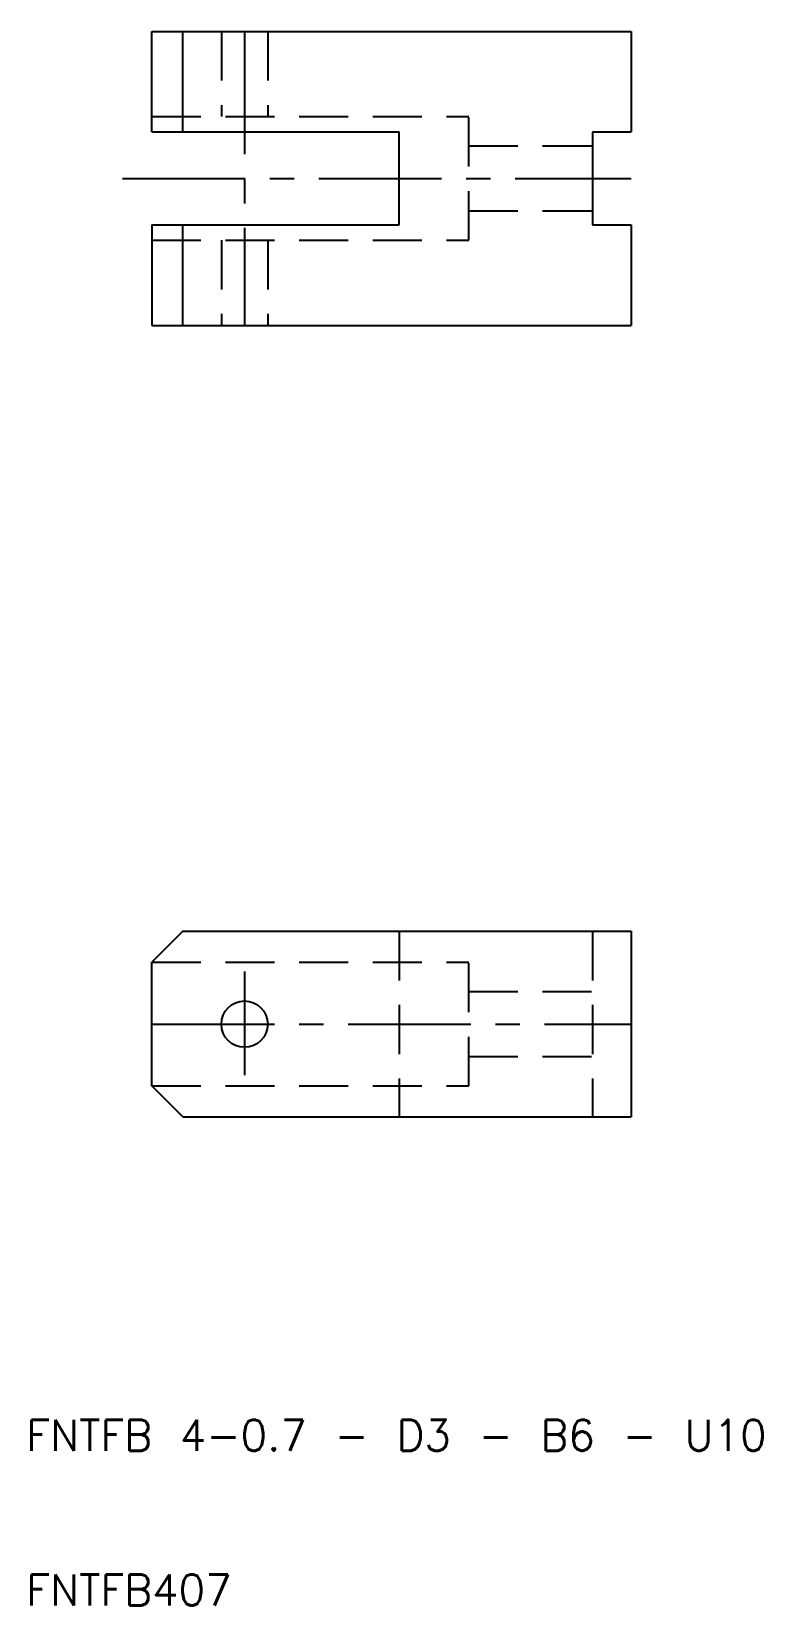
# Model space of a CAD drawing. Extents: x 268 to 315, y -97 to 5.
import ezdxf

# ---------------------------------------------------------------- set-up
doc = ezdxf.new("R2010")
doc.units = 0
doc.header["$LTSCALE"] = 0.25
doc.linetypes.add('CENTER', pattern=[50.8, 31.75, -6.35, 6.35, -6.35])
doc.linetypes.add('DASHED', pattern=[19.05, 12.7, -6.35])
doc.layers.get('0').update_dxf_attribs({"linetype": 'CONTINUOUS'})
doc.layers.add('CENTER', color=1, linetype='CENTER')
doc.styles.get("Standard").update_dxf_attribs({"font": 'txt.shx'})

msp = doc.modelspace()

# ---------------------------------------------------------------- linework, layer by layer
for p, q in [((275.86, -1.79), (275.86, 4.71)), ((275.86, 4.71), (306.86, 4.71)), ((277.86, -1.79), (277.86, 4.71)), ((306.86, 4.71), (306.86, -1.79)), ((275.86, -1.79), (291.86, -1.79)), ((291.86, -7.79), (291.86, -1.79)), ((304.36, -1.79), (304.36, -7.79)), ((304.36, -1.79), (306.86, -1.79)), ((275.86, -7.79), (275.86, -14.29)), ((275.86, -7.79), (291.86, -7.79)), ((277.86, -14.29), (277.86, -7.79)), ((304.36, -7.79), (306.86, -7.79)), ((306.86, -7.79), (306.86, -14.29)), ((275.86, -14.29), (306.86, -14.29)), ((277.86, -53.46), (275.86, -55.46)), ((277.86, -53.46), (306.86, -53.46)), ((306.86, -53.46), (306.86, -65.46)), ((275.86, -63.46), (275.86, -55.46)), ((277.86, -65.46), (275.86, -63.46)), ((277.86, -65.46), (306.86, -65.46))]:
    msp.add_line(p, q)
at = {"color": 3, "linetype": 'DASHED'}
for p, q in [((280.36, 4.71), (280.36, -0.79)), ((283.36, 4.71), (283.36, -0.79)), ((275.86, -0.79), (296.36, -0.79)), ((296.36, -8.79), (296.36, -0.79)), ((296.36, -2.69), (304.36, -2.69)), ((296.36, -6.89), (304.36, -6.89)), ((275.86, -8.79), (296.36, -8.79)), ((280.36, -8.79), (280.36, -14.29)), ((283.36, -8.79), (283.36, -14.29)), ((291.86, -53.46), (291.86, -65.46)), ((304.36, -53.46), (304.36, -65.46)), ((275.86, -55.46), (296.36, -55.46)), ((296.36, -63.46), (296.36, -55.46)), ((296.36, -57.36), (304.36, -57.36)), ((296.36, -61.56), (304.36, -61.56)), ((275.86, -63.46), (296.36, -63.46))]:
    msp.add_line(p, q, dxfattribs=at)
msp.add_circle((281.86, -59.46), 1.5)
at = {"layer": 'CENTER', "color": 1, "linetype": 'CENTER'}
for p, q in [((281.86, 4.71), (281.86, -14.29)), ((273.96, -4.79), (306.86, -4.79)), ((281.86, -56.06), (281.86, -62.76)), ((275.86, -59.46), (306.86, -59.46))]:
    msp.add_line(p, q, dxfattribs=at)

# ---------------------------------------------------------------- texts
for s, p in [('FNTFB 4-0.7 - D3 - B6 - U10', (267.74, -87.04)), ('FNTFB407', (267.74, -97.04))]:
    msp.add_text(s, height=2).set_placement(p)

doc.saveas('drawing.dxf')
